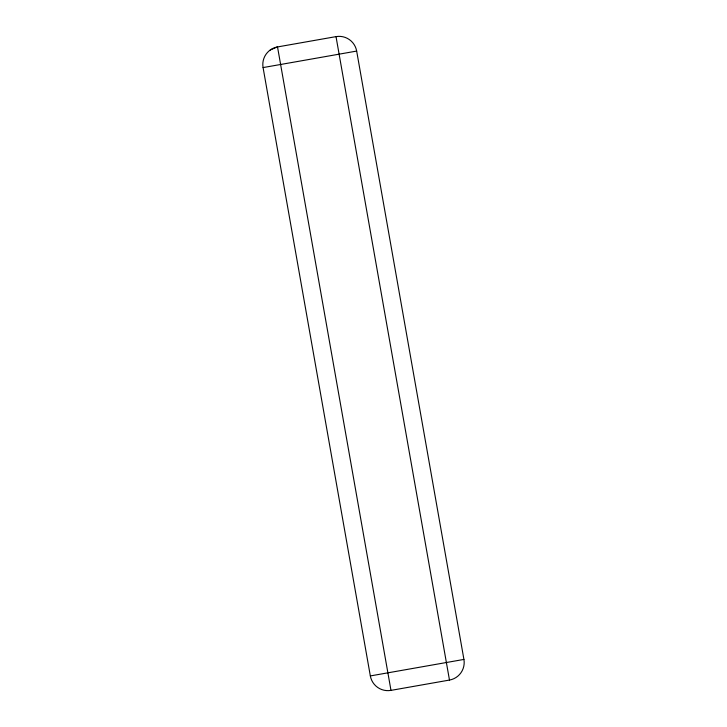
<?xml version="1.0" encoding="UTF-8"?>
<svg xmlns="http://www.w3.org/2000/svg" width="727" height="727" viewBox="0 0 727 727"><rect width="100%" height="100%" fill="white"/><g stroke="black" fill="none" stroke-linecap="round" stroke-linejoin="round"><path stroke-width="1.09" d="M270.244 49.99L277.105 47.01L336.019 36.623A17.821 17.821 0 0 1 356.666 51.072L463.926 659.425A17.821 17.821 0 0 1 449.477 680.063L390.981 690.377A17.821 17.821 0 0 1 370.334 675.928L263.074 67.575A17.821 17.821 0 0 1 277.523 46.937L390.981 690.377M263.074 67.575L356.666 51.072M370.334 675.928L463.926 659.425M336.019 36.623L449.477 680.063"/></g></svg>
